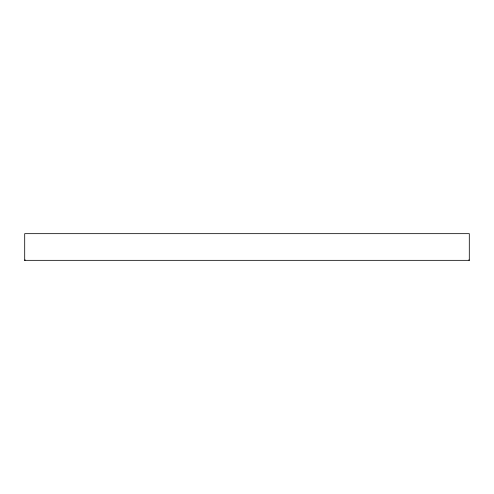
<?xml version="1.0" encoding="UTF-8"?>
<svg xmlns="http://www.w3.org/2000/svg" width="494" height="494" viewBox="0 0 494 494"><rect width="100%" height="100%" fill="white"/><g stroke="black" fill="none" stroke-linecap="round" stroke-linejoin="round"><path stroke-width="0.74" d="M24.7 260.338L24.7 233.662L469.3 233.662L469.3 260.338L24.7 260.338L25.175 259.863M468.825 259.863L469.3 260.338"/></g></svg>
